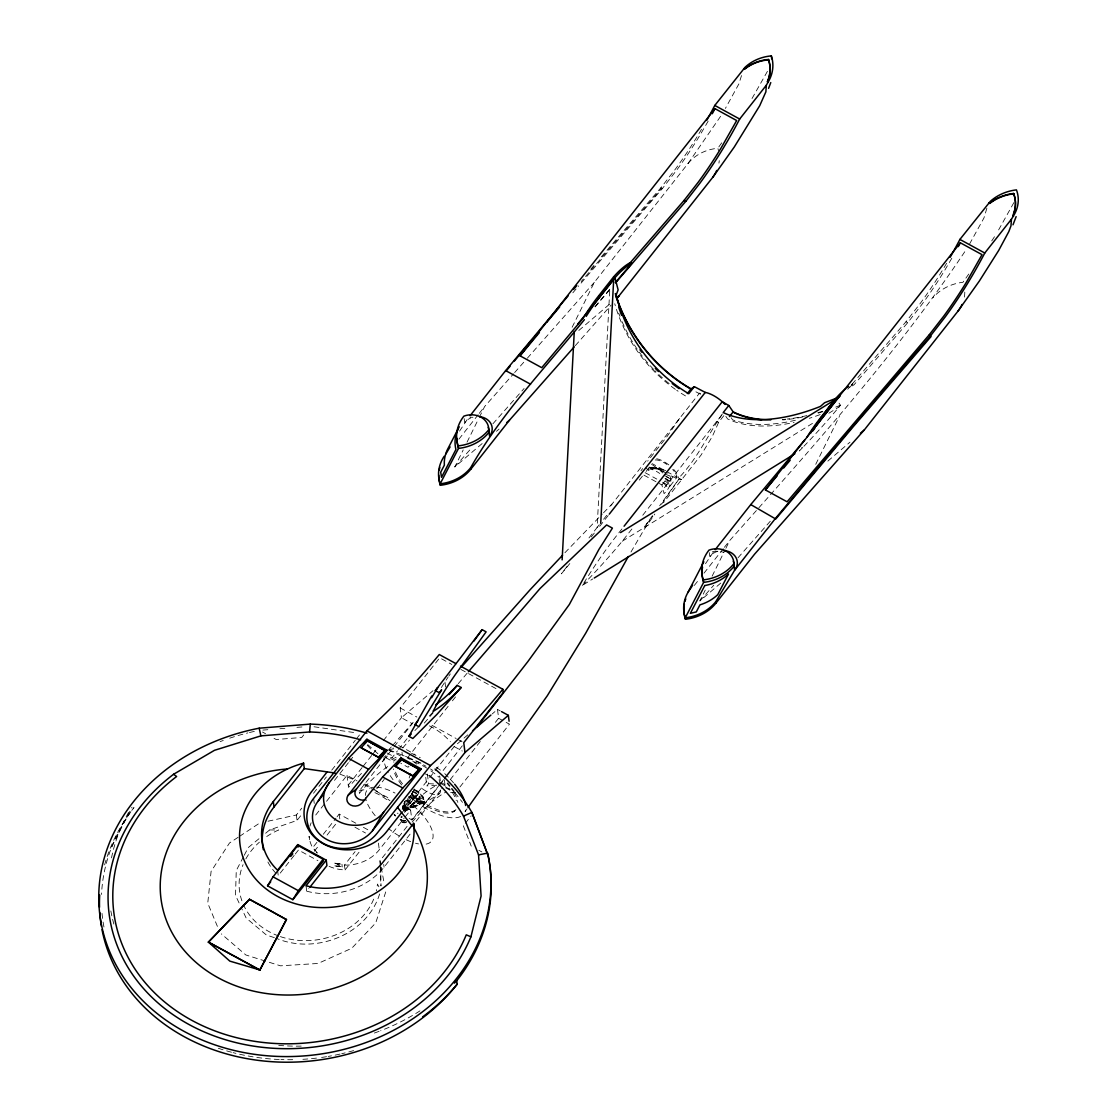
<?xml version="1.0" encoding="UTF-8"?>
<svg xmlns="http://www.w3.org/2000/svg" width="1118" height="1118" viewBox="0 0 1118 1118"><rect width="100%" height="100%" fill="white"/><g stroke="black" fill="none" stroke-linecap="round" stroke-linejoin="round"><path stroke-width="0.75" stroke-dasharray="5 3.75" d="M588.99 537.912A756.76 89.957 -48.7 0 1 597.124 527.472L609.827 288.668M409.817 796.142C413.157 799.3 417.741 803.493 422.674 802.137L423.331 801.299C423.275 795.429 417.168 791.516 412.388 789.21M403.025 805.519L402.522 808.929L404.185 802.948M403.207 805.351L402.662 808.566L404.66 801.424M741.514 75.577L738.83 84.018L725.4 108.418M986.873 208.227L983.938 217.996L969.683 243.78M334.617 863.152L341.954 864.214L334.617 863.152L334.897 865.905L342.276 866.799L334.897 865.905M643.926 475.136L661.912 484.96L664.078 493.625C669.57 488.622 674.168 479.287 667.726 473.138M404.898 801.788L402.787 809.516L406.114 800.712M405.61 800.348L403.151 808.51L405.96 801.285M385.724 891.94L375.718 922.937L351.751 948.274L318.043 963.464L280.52 965.826L267.314 961.69M409.132 778.016L411.256 771.923A17.874 7.295 38.3 0 1 412.43 770.428M723.835 415.672L718.678 422.227L712.334 436.425L701.098 455.012L663.519 502.667M379.617 893.967C366.928 935.389 314.438 954.8 275.95 938.156M482.151 443.553L454.802 466.933L463.215 449.911M467.031 442.169L478.504 418.943M479.273 417.391L484.625 406.561L513.483 373.873M572.15 327.239L594.329 282.337L687.905 163.689L721.278 115.336M767.437 71.328L751.212 99.949M722.396 413.926C707.722 435.14 697.045 459.26 678.64 478.085L681.631 479.72L676.32 478.043A49.877 20.348 38.3 0 1 667.851 474.353M720.747 583.093L699.91 600.925L705.262 590.08M712.138 576.147L725.135 549.832M725.903 548.281L729.719 540.539C812.8 447.13 896.902 353.554 966.385 249.314M815.735 464.319L839.436 416.315M1013.872 202.61L997.144 232.544M111.73 846.913L131.994 807.182M243.458 856.779L236.261 870.573L235.521 895.35L240.468 905.929M244.255 855.242L248.266 847.57L260.284 837.648M402.201 809.362L408.657 797.204M708.155 121.163L699.602 135.781A181.829 63.572 -61.3 0 1 676.711 170.104L662.345 188.579L578.216 286.446M951.823 258.23L944.962 269.899A181.829 63.572 -61.3 0 1 922.07 304.222L907.704 322.711L853.984 384.858A58.318 20.39 -61.3 0 0 850.057 387.261M630.971 552.012L644.136 529.499L654.799 514.056M701.517 129.311L698.135 134.985A181.829 63.572 -61.3 0 1 675.258 169.307L660.878 187.782L599.402 259.027M946.625 263.303L943.243 268.963A181.829 63.572 -61.3 0 1 920.352 303.285L905.985 321.774L847.737 389.232M459.54 431.143L467.911 418.467M705.5 563.696L714.095 551.076M403.36 810.159L411.648 797.931L403.919 809.404M991.736 240.901L996.32 233.928M679.52 418.481L667.125 436.439L647.657 461.147M661.576 504.232L679.017 478.965L659.648 505.783M467.072 808.831L465.102 811.626A49.583 20.222 38.3 0 0 465.759 807.224M718.818 146.933L722.717 141.441M968.789 274.05L962.947 282.281A42.316 35.692 -7.2 0 0 933.013 297.668M652.521 515.678L644.359 526.969L652.87 516.167M462.321 745.79L442.351 771.518A88.476 36.097 38.3 0 0 434.664 766.249M458.883 439.192L478.183 414.722M479.259 413.353L484.625 406.561M303.705 734.973L301.748 737.461L276.188 739.515L273.141 737.852M268.013 821.213L296.368 814.994L301.72 808.202M313.501 793.263L326.358 776.968M331.725 770.176L346.72 751.156M347.796 749.787L355.286 740.284M356.363 738.928L360.653 733.492M265.623 833.245L269.634 829.933L297.053 820.402L301.329 814.966M334.492 780.378L348.55 762.56M349.627 761.19L352.869 757.068M315.723 815.022L347.027 775.333L356.111 780.294M383.348 740.661L401.418 717.742L400.188 707.932L439.695 657.831L451.812 664.441M362.092 767.619L348.271 785.143L350.982 786.625M363.154 766.277L371.651 755.489M372.713 754.147L376.976 748.753M294.188 855.41L278.242 875.632L277.725 871.551M295.25 854.068L298.45 850.015L317.931 860.678M316.925 842.343L312.677 847.71A38.655 32.604 -7.2 0 1 309.043 836.348M323.284 834.266L336.001 818.138M337.063 816.797L339.187 814.114L355.831 823.211M387.792 766.543A111.618 39.032 -61.3 0 0 359.395 793.333L359.116 791.069L393.131 747.942M394.193 746.586L412.262 723.681L401.418 717.742L432.959 690.728M382.524 761.707L384.312 759.457M314.354 851.203L319.65 844.481M327.071 835.076L336.616 822.974M395.017 760.911L385.528 755.726L385.78 757.697L392.055 757.711L397.435 750.891M398.511 749.521L408.21 737.237M376.794 788.735L384.201 779.358M407.204 758.186L411.508 752.721M412.584 751.352L448.122 706.296M452.427 700.832L455.669 696.738M306.039 885.763L306.723 891.2L308.861 888.503M610.61 505.867L699.575 393.061L702.272 395.437M641.005 470.692L642.682 468.568M408.978 766.165L408.098 767.283L400.845 763.328M597.124 527.472L599.29 524.733M603.608 519.255L607.913 513.791M608.178 515.538L600.632 525.125A446.012 53.021 -48.7 0 1 597.473 529.107M639.3 480.083L643.591 474.647M646.148 471.405L652.241 463.663L665.364 470.832M329.097 866.352A38.655 32.604 -7.2 0 0 345.071 869.916L344.47 865.094L355.063 851.65M345.071 869.916L359.912 851.105M621.929 528.926L617.611 534.404A446.012 323.144 -79.8 0 0 582.45 585.343L592.778 578.942M402.047 812.618L428.627 778.911M429.689 777.569L454.146 746.572L468.596 734.177M661.912 484.96L665.154 480.852L665 478.085L670.968 481.886M436.719 785.213L426.824 785.926L428.613 783.662L427.076 771.602M419.725 797.903L404.786 811.389M582.45 585.343A756.76 548.281 -79.8 0 0 622.265 541.21L631.977 528.898M642.766 515.216L722.605 413.981M344.47 865.094A38.655 32.604 -7.2 0 0 379.281 849.778L404.115 818.292M405.191 816.923L410.599 810.075L403.025 805.938M439.793 784.612L438.843 777.094L439.723 775.962L440.674 783.494L449.38 788.246M662.611 482.249L669.906 486.232L677.033 477.204A15.065 6.149 38.3 0 0 672.687 469.546M423.093 801.592L424.155 803.437L439.081 793.864M405.331 810.913L424.952 802.431L423.345 797.022L416.958 790.747M409.118 818.404L411.829 819.885L439.472 784.85M440.534 783.494L443.72 779.456M380.19 865.737L380.008 860.72L407.86 825.405M412.151 819.969L444.293 779.218L444.978 784.612L441.764 788.679M416.05 821.283L440.688 790.049M450.163 779.707L480.307 741.472M495.386 722.354L498.614 718.259L497.496 709.413L492.241 713.913M306.723 891.2A66.94 56.459 -7.2 0 0 384.061 867.149L412.193 831.485M459.931 787.002L509.459 724.185L504.036 721.222M453.992 811.5L454.872 810.382A38.557 15.722 38.3 0 1 412.528 794.241M465.284 823.295L471.181 815.833M694.334 585.413L699.7 578.621M703.991 573.171L723.29 548.7M724.366 547.331L729.719 540.539M803.898 446.292A756.76 548.281 -79.8 0 0 839.157 406.854L840.443 405.219L838.584 402.508M572.835 292.818L577.14 287.717M594.888 306.723L611.057 287.661M595.181 306.891L610.274 289.087M458.254 683.685L467.24 673.078M581.206 281.554L583.358 279.011M590.779 269.145L594.007 265.343M585.525 276.481L589.829 271.436M590.919 270.165L661.031 189.012L660.878 187.782L662.345 188.579M849.526 387.639L852.573 384.089L853.984 384.858M402.732 747.928L409.537 740.088M424.295 723.08L433.365 712.613M514.643 372.56L526.187 359.493M527.347 358.179L594.329 282.337M454.802 466.933L470.971 448.639M492.912 423.792L524.09 388.491M575.323 345.63L611.127 305.088M699.91 600.925L713.759 585.231M738.02 557.77L771.504 519.856M389.036 749.479L391.3 746.922M392.446 745.636L414.023 721.306M564.925 552.725L602.295 514.042M429.312 715.995L432.945 712.222M603.496 512.813L611.965 504.134M414.862 730.571L419.669 725.82M578.831 330.467L610.093 303.733M496.476 431.296L499.075 429.074M827.851 461.105L849.987 442.169M238.12 837.298L229.483 843.014L211.092 871.383L207.752 903.176L218.122 928.108M239.545 836.348L259.683 823.044M622.265 541.21L814.072 422.394M828.829 413.255L839.157 406.854M424.155 803.437L418.523 803.143L408.769 796.268M658.376 469.183C680.988 474.116 648.44 465.214 648.943 470.482L645.827 468.051M262.856 730.096L269.676 729.551M279.905 728.726L288.416 728.042M296.941 727.357L305.466 726.672M455.613 792.466L449.338 792.438L449.087 790.468M269.634 829.933L278.578 830.003A69.428 58.555 -7.2 0 0 264.659 837.969M649.027 467.142L661.004 469.225M428.613 783.662L436.789 784.137M314.032 726.77L357.201 732.989M716.205 421.779L718.678 422.227M660.431 469.141L654.952 467.869M661.045 471.195L666.216 472.69M655.4 467.967L664.078 471.81M652.269 467.268L657.16 468.68M656.587 468.721L651.752 467.254M265.651 961.173L245.834 954.968L221.35 933.893M274.371 937.639L266.461 935.067L246.142 918.018L241.181 907.439M665.14 474.172L669.724 475.891M389.218 749.94L406.938 756.942L417.685 764.768M339.956 774.131L357.047 780.895M364.803 783.97L372.196 787.799M650.424 467.757L653.233 468.987M664.204 475.443L670.758 478.56M650.257 468.037L652.619 469.183M666.384 476.869L670.8 479.119M905.985 321.774L907.704 322.711M666.817 471.628L677.033 477.204M645.128 472.69L656.783 479.063M460.882 669.416L498.726 690.099M497.496 709.413L500.207 710.894M498.614 718.259L502.681 720.481M400.188 707.932L416.832 717.029M431.967 725.303L456.186 738.537M457.695 739.375L462.237 741.849M454.146 746.572L462.279 751.016M387.108 752.987L396.275 757.99M425.301 773.852L428.32 775.515M440.436 782.125L444.978 784.612M392.055 757.711L396.121 759.947M446.124 787.282L450.191 789.504M445.593 787.785L449.939 790.16M385.78 757.697L393.913 762.141M363.671 784.431L374.264 790.216M375.788 791.041L389.399 798.49M262.492 732.024L265.539 733.688M478.839 850.281L481.872 851.944M363.406 827.348L370.966 831.485M354.937 827.208L365.53 833.008M665.028 478.518L670.828 482.445M373.552 788.791L389.916 800.684M652.632 464.976L653.289 465.451A49.877 20.348 38.3 0 0 662.01 471.153M665.154 480.852L670.143 485.156M367.71 744.602L377.926 753.742M660.752 470.888L662.764 472.998M663.477 482.976L668.368 488.189M367.221 745.231L371.931 750.304M455.012 792.816L462.517 802.347M317.274 852.922L314.032 849.135L317.093 853.02M731.13 417.713L732.583 419.837A144.292 80.161 -34.4 0 0 796.03 420.102M725.848 416.371L727.58 418.929A144.292 80.161 -34.4 0 0 794.101 422.394M378.89 886.77L377.437 884.045A69.428 58.555 -7.2 0 1 376.333 890.85M463.327 825.783L471.237 846.13M381.21 867.288L384.229 883.723M709.287 552.613L709.79 556.54A15.135 12.759 -7.2 0 1 719.475 550.867L718.035 551.286A18.181 15.331 -7.2 0 0 712.124 551.761M464.18 418.621L464.683 422.562A15.135 12.759 -7.2 0 1 470.622 418.048M444.964 682.078L445.705 687.975M425.734 777.303L426.824 785.926M410.599 810.075L411.829 819.885M401.977 752.26L402.354 755.279A78.162 31.891 38.3 0 1 425.93 766.207M383.726 864.424L384.061 867.149M378.443 843.126L379.281 849.778M380.008 860.72L380.511 864.773M347.027 775.333L348.55 787.407A111.618 39.032 -61.3 0 1 363.574 771.42M339.187 814.114L339.802 818.935M341.954 864.214L342.234 866.967M313.627 798.42L314.256 803.395M309.155 836.39L309.574 839.716M296.368 814.994L297.053 820.402M380.246 867.414L380.903 885.833M380.693 866.115L381 885.903M406.183 821.996A9.433 3.843 38.3 0 1 399.783 820.836M406.686 821.618A9.601 3.913 38.3 0 1 399.545 821.241M411.997 792.033A5.073 2.068 38.3 0 1 418.398 795.862A5.073 2.068 38.3 0 1 417.252 798.965A5.073 2.068 38.3 0 1 411.242 794.046M405.568 820.654A8.064 3.284 38.3 0 1 400.09 819.662M405.513 820.738A8.064 3.284 38.3 0 1 400.034 819.746M395.185 815.916A8.064 3.284 38.3 0 1 394.025 814.449M405.135 820.402A7.56 3.088 38.3 0 1 400.006 819.48M395.451 815.888A7.56 3.088 38.3 0 1 394.361 814.519M400.999 816.042A2.557 1.048 38.3 0 1 401.166 817.412M404.073 820.388A7.211 2.935 38.3 0 1 400.02 819.228M395.702 815.805A7.211 2.935 38.3 0 1 394.654 814.491M401.977 816.308A3.13 1.272 38.3 0 1 401.013 817.524M397.211 813.331A3.13 1.272 38.3 0 1 398.078 813.233M406.561 800.25A41.059 16.742 38.3 0 1 425.092 844.258M418.537 843.908A41.059 16.742 38.3 0 1 415.519 843.224M410.669 841.644A41.059 16.742 38.3 0 1 403.486 838.402M399.084 835.929A41.059 16.742 38.3 0 1 388.295 828.41M375.187 815.679A41.059 16.742 38.3 0 1 365.516 797.288M365.404 795.443A41.059 16.742 38.3 0 1 373.44 787.212M376.528 787.142A41.059 16.742 38.3 0 1 395.045 793.067M460.616 816.475A49.583 20.222 38.3 0 1 408.587 796.072M393.061 779.735A49.583 20.222 38.3 0 1 387.694 771.364M386.353 768.583A49.583 20.222 38.3 0 1 384.243 756.257M389.12 750.066A49.583 20.222 38.3 0 1 393.69 748.822M444.726 773.656A49.583 20.222 38.3 0 1 453.573 782.907M411.508 753.336A88.476 36.097 38.3 0 1 420.27 757.697M455.92 809.53A38.557 15.722 38.3 0 1 411.648 795.359M401.683 784.99A38.557 15.722 38.3 0 1 393.55 768.905M414.526 761.889A38.557 15.722 38.3 0 1 429.578 769.911M430.933 770.861A38.557 15.722 38.3 0 1 438.843 777.094M452.301 792.327A38.557 15.722 38.3 0 1 456.326 800.726M402.564 783.872A38.557 15.722 38.3 0 1 394.668 769.156M408.028 758.647A38.557 15.722 38.3 0 1 422.157 763.818M454.02 792.564A38.557 15.722 38.3 0 1 457.821 802.431M440.436 790.174A17.874 7.295 38.3 0 1 419.446 786.387M656.643 458.743A17.036 6.946 38.3 0 1 670.646 466.402M673.721 469.42A17.036 6.946 38.3 0 1 678.64 478.085M655.162 459.959A15.065 6.149 38.3 0 1 666.859 464.431M648.035 469.001A15.065 6.149 38.3 0 1 659.746 473.459M665.559 478.574A15.065 6.149 38.3 0 1 669.906 486.232M430.556 768.988A78.162 31.891 38.3 0 1 432.862 770.456M414.932 789.657A10.048 4.095 38.3 0 1 423.498 801.229A10.048 4.095 38.3 0 1 410.25 795.597M412.43 791.488A5.073 2.068 38.3 0 1 418.831 795.317A5.073 2.068 38.3 0 1 417.685 798.42A5.073 2.068 38.3 0 1 411.676 793.5M404.506 812.465A111.618 39.032 -61.3 0 1 435.461 785.926M359.116 791.069A29.431 12.005 38.3 0 1 367.249 790.188M374.893 792.634A29.431 12.005 38.3 0 1 387.443 800.153M412.123 822.149A111.618 39.032 -61.3 0 1 446.306 791.865M594.301 533.104A446.012 53.021 -48.7 0 1 591.115 537.115M569.817 563.542A446.012 53.021 -48.7 0 1 561.39 573.827A756.76 89.957 -48.7 0 1 567.189 566.211M700.399 394.095A153.697 139.135 56.1 0 1 694.893 391.272M685.488 395.912A144.292 130.61 56.1 0 1 676.753 390.322M675.328 389.33A144.292 130.61 56.1 0 1 639.314 353.861M638.42 352.645A144.292 130.61 56.1 0 1 614.732 303.733M669.179 383.558A144.292 130.61 56.1 0 1 654.729 370.533M653.681 369.443A144.292 130.61 56.1 0 1 621.077 319.217M619.973 316.422A144.292 130.61 56.1 0 1 618.757 313.138M469.965 417.335A18.181 15.331 -7.2 0 1 472.928 417.307M687.905 163.689A39.2 33.065 -7.2 0 1 717.84 148.303A42.316 35.692 -7.2 0 1 718.525 150.706M719.251 160.629A42.316 35.692 -7.2 0 1 718.93 163.116M720.956 551.663A18.181 15.331 -7.2 0 1 723.737 552.432M964.778 292.105A39.2 33.065 -7.2 0 1 963.8 299.624M851.287 384.788A58.318 20.39 -61.3 0 1 852.573 384.089M840.443 405.219A153.697 85.387 -34.4 0 1 834.042 407.763M822.89 411.676A153.697 85.387 -34.4 0 1 818.152 413.129M802.556 417.056A153.697 85.387 -34.4 0 1 782.614 419.935M822.596 411.242A153.697 85.387 -34.4 0 1 817.845 412.71M806.889 415.603A153.697 85.387 -34.4 0 1 787.184 419.04M785.716 419.194A153.697 85.387 -34.4 0 1 782.32 419.502M802.752 447.479A756.76 548.281 -79.8 0 1 799.342 450.987A446.012 323.144 -79.8 0 1 801.396 447.619M820.151 414.582A144.292 80.161 -34.4 0 1 809.32 418.314M419.963 1010.896A197.439 166.512 -7.2 0 1 380.637 1030.74M379.044 1031.341A197.439 166.512 -7.2 0 1 372.615 1033.647M301.203 1046.113A197.439 166.512 -7.2 0 1 277.138 1045.274M113.868 924.097A197.439 166.512 -7.2 0 1 112.191 917.501M111.814 915.838A197.439 166.512 -7.2 0 1 110.542 909.102M111.507 857.897A197.439 166.512 -7.2 0 1 129.059 811.528M220.092 741.653A196.558 165.771 -7.2 0 1 223.265 740.451M229.693 738.187A196.558 165.771 -7.2 0 1 247.805 732.919M249.468 732.514A196.558 165.771 -7.2 0 1 256.12 731.032M398.623 745.566A196.558 165.771 -7.2 0 1 415.141 754.72M104.617 864.913A196.558 165.771 -7.2 0 1 133.978 807.587A196.586 165.799 -7.2 0 0 101.542 894.456M388.505 749.954A187.237 157.917 -7.2 0 1 400.719 756.061M275.825 873.172A66.94 56.459 -7.2 0 1 266.489 859.127M373.678 899.165A69.428 58.555 -7.2 0 1 280.199 936.549M278.55 935.962A69.428 58.555 -7.2 0 1 243.081 864.661M245.862 858.89A69.428 58.555 -7.2 0 1 259.418 842.161M353.623 1050.599A196.586 165.799 -7.2 0 1 341.745 1053.701M340.04 1054.078A196.586 165.799 -7.2 0 1 334.925 1055.168M331.501 1055.825A196.586 165.799 -7.2 0 1 328.203 1056.412M326.54 1056.692A196.586 165.799 -7.2 0 1 318.155 1057.894M316.464 1058.103A196.586 165.799 -7.2 0 1 302.894 1059.305M292.706 1059.682A196.586 165.799 -7.2 0 1 280.939 1059.571M279.207 1059.501A196.586 165.799 -7.2 0 1 233.103 1052.653M231.468 1052.234A196.586 165.799 -7.2 0 1 218.052 1048.167M103.96 927.018A196.586 165.799 -7.2 0 1 102.017 913.406M309.993 826.104A38.655 32.604 -7.2 0 1 311.139 822.792M429.424 725.861A29.431 12.005 38.3 0 1 450.414 741.821M441.372 687.556A111.982 39.158 -61.3 0 1 448.038 677.242M448.793 676.138A111.982 39.158 -61.3 0 1 450.316 673.93M337.063 864.605L339.509 865.22L337.147 864.452M414.373 789.14L403.877 808.775L414.373 789.14M405.317 808.468L404.632 809.306L419.432 792.704L405.317 808.468M404.758 809.991L404.115 810.69L415.994 801.955L415.854 800.907L404.758 809.991M405.96 809.18L405.205 809.949L423.345 797.022L421.989 796.785L405.96 809.18M405.541 810.298L404.828 810.955L420.829 803.8L419.893 802.445L405.541 810.298M406.239 809.823L405.471 810.536L425.078 800.949L423.442 800.055L406.239 809.823"/><path stroke-width="1.5" d="M562.13 559.88L574.275 331.543M600.715 523.378L613.698 279.346A446.012 53.021 -48.7 0 1 597.725 299.414M361.114 747.788L378.597 757.347L361.114 747.788L367.556 740.899L385.025 750.444L378.597 757.347M367.556 740.899L385.011 750.709M395.283 766.473L401.725 759.583L419.18 769.394L412.766 776.018L395.283 766.473L401.725 759.583M412.766 776.018L419.194 769.128M429.396 775.626A187.237 157.917 -7.2 0 1 463.495 816.112L478.546 854.865L481.089 896.035L470.93 936.814A187.237 157.917 -7.2 0 1 188.998 1024.507A187.237 157.917 -7.2 0 1 173.57 774.271L214.488 750.304L260.871 735.882L309.574 731.969L310.301 724.101A196.558 165.771 -7.2 0 1 366.956 733.17M768.583 88.364L770.763 82.592M1016.136 216.626L1012.992 224.802M435.796 704.759A131.91 46.117 -61.3 0 0 457.206 685.348L461.161 687.514L436.914 714.388L412.835 738.481L408.867 736.315L431.772 695.983M459.246 426.783L448.514 447.507A41.436 34.951 -7.2 0 0 444.363 465.144L440.702 472.215L441.512 477.302L455.92 449.506A41.436 34.951 -7.2 0 1 458.017 429.186M687.863 592.582L703.823 561.781M286.418 919.443L259.809 970.089L208.367 942.083L249.524 899.277L267.957 909.227L286.46 919.611L259.809 970.089M712.264 113.729L714.961 108.656L736.664 120.534L721.306 147.646A181.829 63.572 -61.3 0 1 698.415 181.968L684.048 200.457L630.342 262.604A58.318 20.39 -61.3 0 0 613.558 276.943L598.731 295.753A83.64 29.25 -61.3 0 0 583.316 317.987L541.741 367.682L520.038 355.817L714.961 108.656M958.294 246.589L960.32 242.788L982.023 254.652L966.665 281.764A181.829 63.572 -61.3 0 1 943.774 316.087L929.407 334.575L787.1 501.8L765.397 489.936L960.32 242.788M615.655 282.756L685.767 201.394L700.134 182.905A181.829 63.572 -61.3 0 0 723.025 148.582L727.357 141.329A181.829 63.572 -61.3 0 0 739.669 119.039L766.319 85.248L769.086 80.384A42.316 35.692 -7.2 0 0 771.336 55.9A39.2 33.065 -7.2 0 0 745.119 67.234L714.793 105.441A181.829 63.572 -61.3 0 1 706.702 120.367M628.33 556.512L585.678 633.249L547.275 695.773L468.051 807.42M431.66 697.688L437.669 687.626L435.349 690.561L439.318 692.727L441.638 689.792L418.915 726.672L414.946 724.506L417.936 720.691M445.816 454.034L450.107 446.893M574.163 346.929L509.501 420.158L470.888 469.113A41.436 34.951 -7.2 0 1 440.352 485.268L440.157 483.801A41.436 34.951 -7.2 0 0 470.706 467.645C501.423 413.269 545.304 368.004 584.393 319.664M692.643 585.161L690.924 588.026A41.436 34.951 -7.2 0 0 685.264 617.779L685.446 619.246A41.436 34.951 -7.2 0 0 715.995 603.091L754.608 554.137L864.312 429.927L957.888 311.265L979.34 281.051L998.681 250.474L1008.813 231.594L1010.993 225.822L1011.427 219.226L1014.361 214.418A39.2 33.065 -7.2 0 0 1016.444 189.878A42.316 35.692 -7.2 0 0 990.338 201.324L959.901 239.42A181.829 63.572 -61.3 0 1 950.118 257.308M702.537 567.092A41.436 34.951 -7.2 0 0 703.627 582.366L685.264 617.779A41.436 34.951 -7.2 0 0 715.813 601.624L734.666 570.152L775.64 518.193L853.216 425.595L930.875 335.372L945.241 316.883A181.829 63.572 -61.3 0 0 968.132 282.561L972.45 275.308A181.829 63.572 -61.3 0 0 984.776 253.017L1011.427 219.226M318.267 800.949L329.377 782.516L348.467 758.311L366.928 739.25L387.052 750.248L356.418 789.084L348.313 795.024A8.539 7.211 -7.2 0 0 350.507 804.988A8.539 7.211 -7.2 0 0 362.372 802.696L382.635 776.996L401.096 757.92L421.22 768.918L372.546 830.632A33.023 27.852 -7.2 0 1 326.736 839.464A33.023 27.852 -7.2 0 1 318.267 800.949L322.585 795.471M372.546 830.632L383.67 812.199L402.759 787.994L421.22 768.918M267.537 885.833L273.044 876.847L297.849 845.39L323.158 859.225L323.382 860.958L292.846 899.669L267.537 885.833L270.696 881.836M292.846 899.669L298.352 890.683L323.158 859.225M435.349 690.561L482.137 629.672L486.106 631.852L456.591 672.84A111.982 39.158 -61.3 0 0 433.043 711.453A131.91 46.117 -61.3 0 0 461.161 687.514M616.898 298.562L712.781 177.287L734.233 147.073L759.709 105.721L765.886 91.83L766.319 85.248M473.99 640.991L482.137 629.672M477.037 726.84L527.864 661.563L569.355 604.461L598.829 549.567L612.412 528.115L606.613 524.943L540.092 588.473L468.372 671.75M470.077 415.728L505.657 370.603L568.14 295.851M586.195 316.38A83.64 29.25 -61.3 0 1 600.142 296.536L614.984 277.725A58.318 20.39 -61.3 0 1 631.754 263.387L630.342 262.604M309.924 887.161L326.931 865.598L326.246 860.161L297.751 844.579L277.557 870.195A66.94 56.459 -7.2 0 1 273.323 801.55L303.621 763.147L304.306 768.583L274.022 806.986A66.94 56.459 -7.2 0 0 263.373 849.736M327.155 771.881L311.978 791.139A45.293 38.208 -7.2 0 0 323.605 843.964A45.293 38.208 -7.2 0 0 386.451 831.848L401.628 812.59M455.934 663.631L439.276 654.533A434.525 151.936 -61.3 0 1 366.928 730.823L313.627 798.42A38.655 32.604 -7.2 0 0 323.549 843.503A38.655 32.604 -7.2 0 0 377.185 833.162L430.5 765.578A434.525 151.936 -61.3 0 0 502.848 689.275L460.476 666.118M363.685 743.358L366.928 739.25M290.694 856.472L292.804 853.803M348.313 795.024L368.591 769.31L387.052 750.248M687.346 393.564L691.05 388.854L694.334 386.66L705.276 392.418A20.669 8.427 38.3 0 1 722.27 401.711L728.796 405.499L733.156 411.871A153.697 85.387 -34.4 0 0 770.777 419.907M396.876 763.287L401.096 757.92M694.334 386.66L688.758 393.718A144.292 130.61 56.1 0 1 616.256 294.803L618.128 289.855L614.984 277.725L613.558 276.943M326.246 860.161L306.039 885.763A66.94 56.459 -7.2 0 0 383.376 861.712L413.66 823.309L414.359 828.745A133.867 112.904 -7.2 0 1 335.009 987.921A133.867 112.904 -7.2 0 1 162.445 907.103A133.867 112.904 -7.2 0 1 286.837 769.016M609.254 514.168L705.276 392.418M624.082 526.201L722.27 401.711L725.065 404.464M728.796 405.499L723.22 412.556A144.292 80.161 -34.4 0 0 820.444 406.407L824.609 402.718L835.789 398.427A58.318 20.39 -61.3 0 1 845.879 388.547M729.439 416.567L733.156 411.871M444.796 778.1L464.99 752.498L508.341 715.338L501.563 711.635M715.171 549.707L750.765 504.581L804.625 440.045M807.014 437.082A83.64 29.25 -61.3 0 1 820.961 417.238L835.789 398.427L837.214 399.196A58.318 20.39 -61.3 0 1 840.135 395.982M816.042 426.419A83.64 29.25 -61.3 0 1 822.373 418.006L837.214 399.196M506.845 370.142L510.074 366.243M514.378 361.058L531.623 340.361M520.038 355.817L539.421 332.549M765.397 489.936L777.248 475.695M783.704 467.967L790.174 460.225M534.851 336.504L538.079 332.647M546.702 322.361L559.643 307.003M573.534 289.464L576.762 285.649M615.361 282.588L631.754 263.387M461.315 667.18L530.267 589.563L562.536 555.269M457.206 685.348L449.115 694.585M208.409 942.25L249.524 899.277M378.611 757.082L385.025 750.444M408.867 736.315L411.27 734.023M472.537 730.809L490.928 715.045M616.605 298.171L619.204 295.935M506.901 422.38L509.501 420.158M860.399 433.267L864.312 429.927M620.56 532.573L834.503 400.048A446.012 323.144 -79.8 0 0 817.272 423.317M594.259 578.02L794.926 453.726M463.495 816.112L471.88 812.423L487.965 855.27A196.558 165.771 -7.2 0 1 456.703 980.779L457.15 984.231A196.586 165.799 -7.2 0 1 422.646 1016.863M478.546 854.865L487.686 853.104A196.558 165.771 -7.2 0 1 330.523 1052.373A196.558 165.771 -7.2 0 1 102.017 927.465A196.558 165.771 -7.2 0 1 259.18 728.195L310.301 724.101M304.306 768.583L335.19 773.041M470.93 936.814L466.262 934.83A182.374 153.809 -7.2 0 1 191.639 1020.245A182.374 153.809 -7.2 0 1 176.63 776.507L173.57 774.271M743.75 68.617L744.406 68.967A39.2 33.065 -7.2 0 1 768.513 59.478L768.555 59.827A42.316 35.692 -7.2 0 1 767.437 81.977L768.192 82.383M988.913 202.693L989.668 203.113A42.316 35.692 -7.2 0 1 1013.621 193.456A39.2 33.065 -7.2 0 1 1012.74 215.648L1013.383 215.998M768.513 59.478A42.316 35.692 -7.2 0 1 767.395 81.614L768.15 82.019M743.722 68.925L744.448 69.33A39.2 33.065 -7.2 0 1 768.555 59.827M988.955 203.057L989.71 203.462A42.316 35.692 -7.2 0 1 1013.663 193.819L1013.621 193.456M1013.523 216.403L1012.74 215.648M714.793 105.441L739.669 119.039M959.901 239.42L984.776 253.017M684.048 200.457L685.767 201.394M929.407 334.575L931.028 336.588L853.341 426.601L775.752 519.018L750.765 504.581M598.731 295.753L600.142 296.536M820.961 417.238L822.373 418.006M530.533 384.201L505.657 370.603L505.769 371.442M366.928 730.823L430.5 765.578M401.711 759.835L419.18 769.394M395.311 766.207L412.78 775.752M348.467 758.311L368.591 769.31M382.635 776.996L402.759 787.994M273.044 876.847L298.352 890.683M249.566 899.445L286.46 919.611M447.507 783.299L449.646 786.01M451.798 788.735L453.936 791.46M397.463 807.294L412.235 826.048M487.965 855.27L471.88 812.423A196.558 165.771 -7.2 0 0 435.07 769.072M259.18 728.195L260.871 735.882M771.336 55.9L771.713 58.863M733.296 561.278A18.181 15.331 -7.2 0 1 734.163 566.211A41.436 34.951 -7.2 0 1 703.627 582.366L703.306 579.879A41.436 34.951 -7.2 0 1 708.98 550.126A18.181 15.331 -7.2 0 1 733.855 563.724L734.666 570.152A15.135 12.759 -7.2 0 0 723.416 550.545M715.813 601.624L715.995 603.091M444.195 456.27A41.436 34.951 -7.2 0 0 440.157 483.801L458.52 448.388L458.198 445.9A41.436 34.951 -7.2 0 1 463.872 416.148A18.181 15.331 -7.2 0 1 488.748 429.745L489.558 436.16A15.135 12.759 -7.2 0 0 479.608 416.665M508.341 715.338L509.095 721.236M502.848 689.275L503.268 692.573L463.746 742.673L464.99 752.498M470.706 467.645L470.888 469.113M297.849 845.39L298.059 847.123M273.323 801.55L274.022 806.986M454.649 784.207A49.583 20.222 38.3 0 1 465.633 805.547M596.635 300.77A446.012 53.021 -48.7 0 1 594.469 303.481M593.365 304.837A446.012 53.021 -48.7 0 1 577.838 323.94M690.826 389.008A153.697 139.135 56.1 0 1 615.557 295.194M691.05 388.854A153.697 139.135 56.1 0 1 615.305 293.545M679.199 388.673A144.292 130.61 56.1 0 1 672.197 383.544M658.488 371.553A144.292 130.61 56.1 0 1 655.316 368.353M641.76 352.212A144.292 130.61 56.1 0 1 639.999 349.766M621.608 315.318A144.292 130.61 56.1 0 1 618.701 307.087M456.913 438.256A41.436 34.951 -7.2 0 0 458.52 448.388A41.436 34.951 -7.2 0 0 489.055 432.233A18.181 15.331 -7.2 0 0 488.189 427.3M488.748 429.745A41.436 34.951 -7.2 0 1 458.198 445.9M440.352 485.268A41.436 34.951 -7.2 0 1 438.731 475.15M439.262 469.993A41.436 34.951 -7.2 0 1 439.863 467.45M716.722 170.453A42.316 35.692 -7.2 0 1 712.781 177.287M733.855 563.724A41.436 34.951 -7.2 0 1 703.306 579.879M685.446 619.246A41.436 34.951 -7.2 0 1 684.37 603.972M684.971 601.428A41.436 34.951 -7.2 0 1 685.781 598.913M962.053 304.473A39.2 33.065 -7.2 0 1 957.888 311.265M1013.663 193.819A39.2 33.065 -7.2 0 1 1013.76 213.594M812.94 430.877A83.64 29.25 -61.3 0 1 815.26 427.523M847.276 387.471A58.318 20.39 -61.3 0 1 848.632 386.479M810.494 433.323A446.012 323.144 -79.8 0 1 815.315 426.154M761.693 419.865A153.697 85.387 -34.4 0 1 750.29 418.104M748.641 417.727A153.697 85.387 -34.4 0 1 733.45 412.29M456.703 980.779A197.439 166.512 -7.2 0 1 454.397 983.155M457.15 984.231A196.558 165.771 -7.2 0 1 252.738 1059.598A196.558 165.771 -7.2 0 1 102.031 929.715M101.417 926.319A196.558 165.771 -7.2 0 1 99.782 912.484M99.516 907.257A196.558 165.771 -7.2 0 1 99.684 895.057M309.574 731.969A187.237 157.917 -7.2 0 1 360.639 739.781M413.66 823.309A87.47 73.774 -7.2 0 1 340.207 906.181A87.47 73.774 -7.2 0 1 241.474 852.209A87.47 73.774 -7.2 0 1 303.621 763.147M383.67 812.199A33.023 27.852 -7.2 0 1 337.86 821.031A33.023 27.852 -7.2 0 1 329.377 782.516M364.985 799.971A8.539 7.211 -7.2 0 1 356.279 797.12A8.539 7.211 -7.2 0 1 356.418 789.084M704.773 585.539L690.365 613.335L696.29 611.923L699.952 604.852A41.436 34.951 -7.2 0 0 717.756 594.678L728.503 573.967A41.436 34.951 -7.2 0 1 704.773 585.539M259.767 969.935L229.847 961.131L208.367 942.083L259.767 969.935"/></g></svg>
